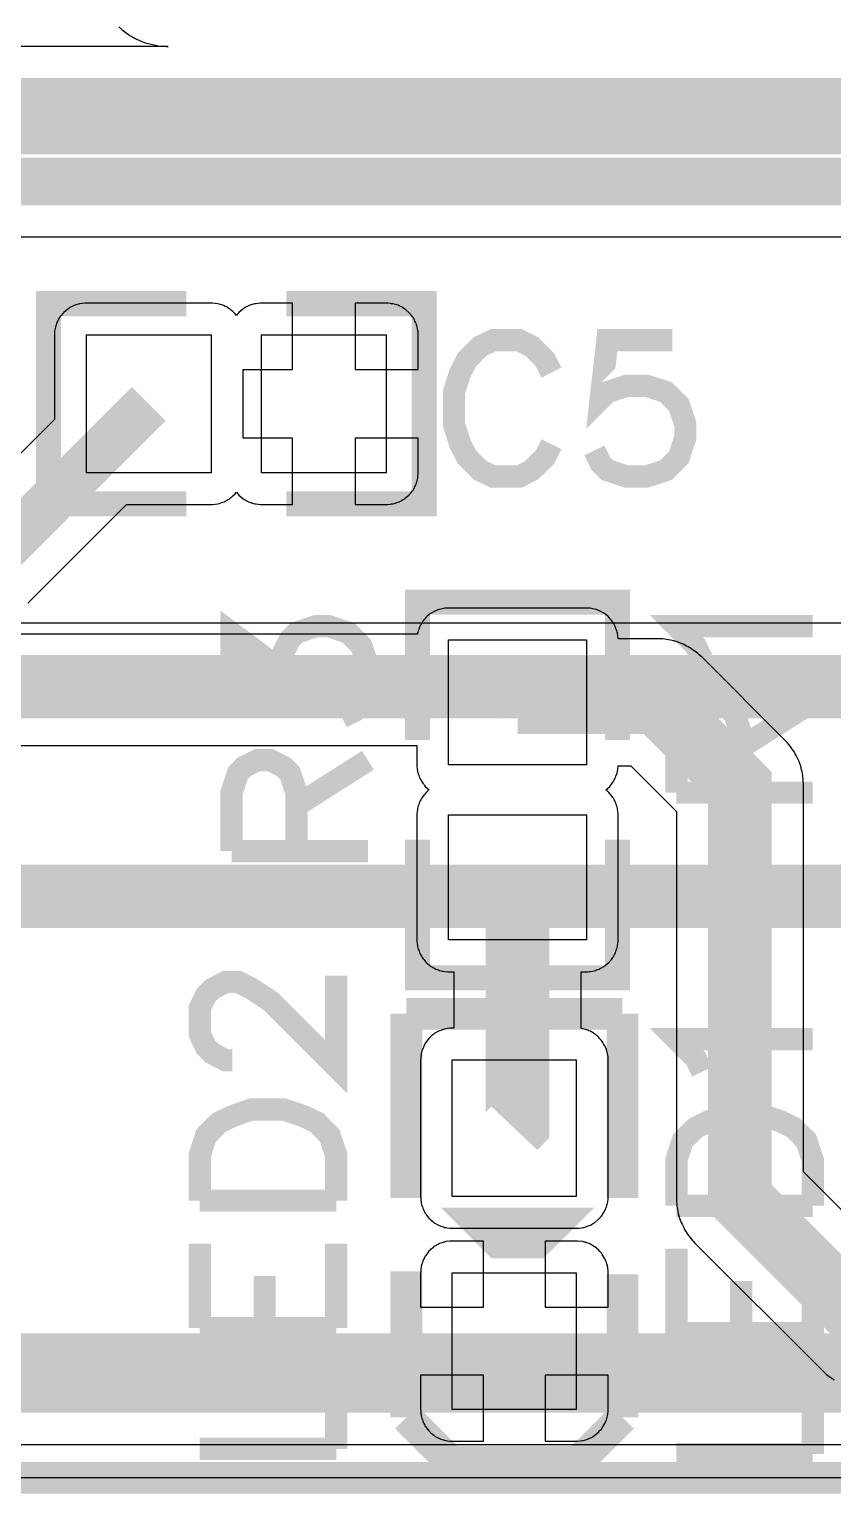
# Model space of a CAD drawing. Extents: x 0 to 5, y 0 to 2.5.
# Drawn here: x 3.0379 to 3.3012, y 0.5698 to 1.0499 of the extents above; entities that cross this region are included whole.
import ezdxf

# ---------------------------------------------------------------- set-up
doc = ezdxf.new("R2010")
doc.units = 0
doc.layers.get('0').update_dxf_attribs({"linetype": 'CONTINUOUS'})

msp = doc.modelspace()

# ---------------------------------------------------------------- linework, layer by layer
at = {"color": 6, "const_width": 0.010417}
msp.add_lwpolyline([(0.625, 1.875), (4.42708, 1.875), (4.42708, 0.574978), (0.625, 0.574978), (0.625, 1.875)], close=True, dxfattribs=at)
at = {"color": 5}
msp.add_lwpolyline([(0.625, 0.574978), (0.625, 1.875), (4.42708, 1.875), (4.42708, 0.574978), (0.625, 0.574978)], close=True, dxfattribs=at)
at = {"color": 1}
for points in [[(0.625, 0.574978), (0.625, 1.875), (4.42708, 1.875), (4.42708, 0.574978), (0.625, 0.574978)], [(3.14469, 0.938368), (3.16536, 0.938368), (3.16536, 0.950088), (3.16531, 0.950521), (3.16525, 0.9509), (3.16515, 0.951768), (3.16493, 0.952636), (3.16476, 0.953017), (3.16465, 0.95345), (3.1645, 0.953831), (3.16428, 0.95421), (3.16411, 0.95459), (3.16368, 0.95535), (3.16342, 0.955675), (3.16314, 0.956054), (3.16233, 0.957032), (3.16135, 0.957844), (3.16097, 0.958117), (3.16064, 0.958333), (3.16026, 0.958604), (3.15989, 0.958822), (3.1595, 0.958985), (3.15913, 0.959201), (3.15875, 0.959364), (3.15831, 0.959472), (3.15793, 0.959636), (3.15707, 0.959853), (3.15662, 0.959907), (3.15625, 0.959961), (3.15539, 0.960069), (3.14469, 0.960069), (3.14469, 0.938368)], [(3.05658, 0.949707), (3.0975, 0.949707), (3.0975, 0.90446), (3.05658, 0.90446), (3.05658, 0.949707)], [(3.11393, 0.949707), (3.15489, 0.949707), (3.15489, 0.90446), (3.11393, 0.90446), (3.11393, 0.949707)], [(3.14469, 0.894097), (3.15539, 0.894097), (3.15625, 0.894206), (3.15662, 0.89426), (3.15707, 0.894314), (3.15793, 0.894532), (3.15831, 0.894694), (3.15875, 0.894803), (3.15913, 0.894965), (3.1595, 0.895182), (3.15989, 0.895344), (3.16026, 0.895562), (3.16064, 0.895833), (3.16097, 0.89605), (3.16135, 0.896322), (3.16233, 0.897136), (3.16314, 0.898113), (3.16342, 0.898492), (3.16368, 0.898817), (3.16411, 0.899576), (3.16428, 0.899957), (3.1645, 0.900336), (3.16465, 0.900717), (3.16476, 0.90115), (3.16493, 0.901531), (3.16515, 0.902399), (3.16521, 0.902832), (3.16525, 0.903213), (3.16536, 0.904081), (3.16536, 0.915799), (3.14469, 0.915799), (3.14469, 0.894097)], [(3.17529, 0.849664), (3.22054, 0.849664), (3.22054, 0.808757), (3.17529, 0.808757), (3.17529, 0.849664)], [(3.17529, 0.792318), (3.22054, 0.792318), (3.22054, 0.751357), (3.17529, 0.751357), (3.17529, 0.792318)], [(3.17654, 0.711968), (3.21718, 0.711968), (3.21718, 0.66721), (3.17654, 0.66721), (3.17654, 0.711968)], [(3.16613, 0.630968), (3.18674, 0.630968), (3.18674, 0.652615), (3.17611, 0.652615), (3.17572, 0.652561), (3.17443, 0.652399), (3.17399, 0.652289), (3.17361, 0.652181), (3.17318, 0.652018), (3.17279, 0.65191), (3.17236, 0.651747), (3.17199, 0.651531), (3.1716, 0.651367), (3.17085, 0.650933), (3.17051, 0.650662), (3.17014, 0.65039), (3.16949, 0.649849), (3.16889, 0.649251), (3.16835, 0.6486), (3.16808, 0.648221), (3.16786, 0.647894), (3.16758, 0.647515), (3.16743, 0.647136), (3.16721, 0.646756), (3.16689, 0.645996), (3.16672, 0.645562), (3.16656, 0.645182), (3.16635, 0.644314), (3.16629, 0.643881), (3.16624, 0.6435), (3.16618, 0.643067), (3.16618, 0.642632), (3.16613, 0.642199), (3.16613, 0.630968)], [(3.20703, 0.630968), (3.2276, 0.630968), (3.2276, 0.643067), (3.22754, 0.6435), (3.22749, 0.643881), (3.22715, 0.645182), (3.22706, 0.645562), (3.22689, 0.645996), (3.22657, 0.646756), (3.22592, 0.647894), (3.22564, 0.648221), (3.22542, 0.6486), (3.22515, 0.648926), (3.22483, 0.649251), (3.22456, 0.649576), (3.22325, 0.650662), (3.22287, 0.650933), (3.2225, 0.65115), (3.22217, 0.651367), (3.22179, 0.651531), (3.22136, 0.651747), (3.22097, 0.65191), (3.2206, 0.652018), (3.22017, 0.652181), (3.21972, 0.652289), (3.21935, 0.652399), (3.21761, 0.652615), (3.20703, 0.652615), (3.20703, 0.630968)], [(3.17654, 0.642199), (3.21718, 0.642199), (3.21718, 0.597385), (3.17654, 0.597385), (3.17654, 0.642199)], [(3.17654, 0.586968), (3.18674, 0.586968), (3.18674, 0.608615), (3.16613, 0.608615), (3.16613, 0.597385), (3.16618, 0.596951), (3.16618, 0.596517), (3.16624, 0.596083), (3.16629, 0.595703), (3.16635, 0.595269), (3.16656, 0.594401), (3.16672, 0.594021), (3.16689, 0.593588), (3.16721, 0.592828), (3.16743, 0.592449), (3.16758, 0.592068), (3.16786, 0.591689), (3.16808, 0.591362), (3.16835, 0.590983), (3.16889, 0.590332), (3.16949, 0.589735), (3.17014, 0.589193), (3.17051, 0.588921), (3.17085, 0.58865), (3.1716, 0.588217), (3.17199, 0.588053), (3.17236, 0.587836), (3.17279, 0.587674), (3.17318, 0.587565), (3.17361, 0.587403), (3.17399, 0.587294), (3.17443, 0.587185), (3.17572, 0.587022), (3.17611, 0.586968), (3.17654, 0.586968)], [(3.20703, 0.586968), (3.21761, 0.586968), (3.21935, 0.587185), (3.21972, 0.587294), (3.22017, 0.587403), (3.2206, 0.587565), (3.22097, 0.587674), (3.22136, 0.587836), (3.22179, 0.588053), (3.22217, 0.588217), (3.2225, 0.588433), (3.22287, 0.58865), (3.22325, 0.588921), (3.22456, 0.590007), (3.22483, 0.590332), (3.22515, 0.590657), (3.22542, 0.590983), (3.22564, 0.591362), (3.22592, 0.591689), (3.22657, 0.592828), (3.22689, 0.593588), (3.22706, 0.594021), (3.22715, 0.594401), (3.22749, 0.595703), (3.22754, 0.596083), (3.2276, 0.596517), (3.2276, 0.608615), (3.20703, 0.608615), (3.20703, 0.586968)]]:
    msp.add_lwpolyline(points, close=True, dxfattribs=at)
at = {"color": 5}
for points in [[(3.06722, 1.05067), (3.06819, 1.0498), (3.06874, 1.04937), (3.06922, 1.04899), (3.07086, 1.04785), (3.07146, 1.04753), (3.072, 1.0472), (3.0726, 1.04688), (3.07497, 1.04579), (3.07557, 1.04557), (3.07622, 1.04536), (3.07682, 1.04519), (3.07878, 1.04471), (3.08008, 1.04449), (3.08268, 1.04427), (3.08333, 1.04427), (3.00917, 1.04427)], [(2.97792, 0.981771), (3.40913, 0.981771)], [(3.50125, 0.855197), (2.83106, 0.855197)], [(2.55279, 0.736979), (2.697, 0.592828), (2.69743, 0.592339), (2.6984, 0.591471), (2.69894, 0.591037), (2.69943, 0.590657), (2.70107, 0.589518), (2.70167, 0.589193), (2.70221, 0.588867), (2.70281, 0.588542), (2.70518, 0.587457), (2.70578, 0.58724), (2.70643, 0.587022), (2.70703, 0.58686), (2.70899, 0.586372), (2.71029, 0.586154), (2.71289, 0.585938), (2.71354, 0.585938), (2.71354, 0.585938), (4.16211, 0.585938)]]:
    msp.add_lwpolyline(points, dxfattribs=at)
for points, const_width in [([(3.59793, 0.828125), (3.59793, 0.876031), (3.44792, 1.02604), (2.99479, 1.02604)], 0.015625), ([(3.55583, 0.82959), (3.55583, 0.86084), (3.41667, 1), (2.96354, 1)], 0.015625), ([(2.64583, 0.730197), (2.72814, 0.730197), (2.83231, 0.834364), (3.5, 0.834364), (3.53851, 0.795844), (3.61979, 0.795844), (3.65522, 0.831272), (4.24794, 0.831272), (4.26042, 0.84375)], 0.020833), ([(2.54167, 0.760417), (2.5625, 0.760417), (2.71354, 0.609375), (4.16146, 0.609375), (4.23958, 0.6875), (4.3125, 0.6875), (4.36458, 0.635417)], 0.026042), ([(2.81353, 0.765625), (3.41249, 0.765625), (3.44586, 0.732314), (4.25624, 0.732314), (4.26042, 0.739583)], 0.020833)]:
    msp.add_lwpolyline(points, dxfattribs=dict(at, const_width=const_width))
at = {"color": 2}
for points, const_width in [([(0.9375, 1.01405), (3.86458, 1.01405)], 0.010417), ([(3.08936, 0.959907), (3.04417, 0.959907), (3.04417, 0.89426), (3.08936, 0.89426)], 0.008202), ([(3.12207, 0.959907), (3.16732, 0.959907), (3.16732, 0.89426), (3.12207, 0.89426)], 0.008202), ([(3.20904, 0.937283), (3.20688, 0.941569), (3.20258, 0.945856), (3.19846, 0.947917), (3.18989, 0.947917), (3.1856, 0.945856), (3.18138, 0.941569), (3.17914, 0.937283), (3.17708, 0.930935), (3.17708, 0.920301), (3.17914, 0.913846), (3.18138, 0.90956), (3.1856, 0.905328), (3.18989, 0.903213), (3.19846, 0.903213), (3.20258, 0.905328), (3.20688, 0.90956), (3.20904, 0.913846)], 0.007292), ([(3.24864, 0.947917), (3.22738, 0.947917), (3.22521, 0.928765), (3.22738, 0.930935), (3.23372, 0.932997), (3.24013, 0.932997), (3.24658, 0.930935), (3.25082, 0.92665), (3.25293, 0.920301), (3.25293, 0.916015), (3.25082, 0.90956), (3.24658, 0.905328), (3.24013, 0.903213), (3.23372, 0.903213), (3.22738, 0.905328), (3.22521, 0.907497), (3.22314, 0.911783)], 0.007292), ([(3.23074, 0.816894), (3.23074, 0.862088), (3.1651, 0.862088), (3.1651, 0.816894)], 0.008202), ([(3.10417, 0.82856), (3.10417, 0.851997), (3.12115, 0.839247), (3.12115, 0.845649), (3.12332, 0.849881), (3.12543, 0.851997), (3.13178, 0.854167), (3.13607, 0.854167), (3.14253, 0.851997), (3.14675, 0.847711), (3.14887, 0.841362), (3.14887, 0.835015), (3.14675, 0.82856), (3.14458, 0.826443), (3.14031, 0.824274)], 0.007292), ([(3.25846, 0.843425), (3.25635, 0.847711), (3.25, 0.854167), (3.29471, 0.854167)], 0.007292), ([(3.25, 0.799588), (3.25, 0.818739), (3.25206, 0.825088), (3.25418, 0.827311), (3.25846, 0.829372), (3.26269, 0.829372), (3.26699, 0.827311), (3.26915, 0.825088), (3.27126, 0.818739), (3.27126, 0.799588)], 0.007292), ([(3.27126, 0.814453), (3.29471, 0.829372)], 0.007292), ([(3.10417, 0.780436), (3.10417, 0.799588), (3.10622, 0.805935), (3.10835, 0.808106), (3.11262, 0.810221), (3.11686, 0.810221), (3.12115, 0.808106), (3.12332, 0.805935), (3.12543, 0.799588), (3.12543, 0.780436)], 0.007292), ([(3.12543, 0.795301), (3.14887, 0.810221)], 0.007292), ([(3.25, 0.799588), (3.29471, 0.799588)], 0.007292), ([(3.23074, 0.784179), (3.23074, 0.738932), (3.1651, 0.738932), (3.1651, 0.784179)], 0.008202), ([(3.10417, 0.780436), (3.14887, 0.780436)], 0.007292), ([(3.10439, 0.71186), (3.10221, 0.71186), (3.09793, 0.714085), (3.09581, 0.716146), (3.09375, 0.720432), (3.09375, 0.72895), (3.09581, 0.733236), (3.09793, 0.735297), (3.10221, 0.737522), (3.10644, 0.737522), (3.11074, 0.735297), (3.11719, 0.731065), (3.13846, 0.709799), (3.13846, 0.739583)], 0.007292), ([(3.16146, 0.727106), (3.16146, 0.666667)], 0.010417), ([(3.23232, 0.727106), (3.16146, 0.727106)], 0.010417), ([(3.23232, 0.727106), (3.23232, 0.666667)], 0.010417), ([(3.25846, 0.708117), (3.25635, 0.712403), (3.25, 0.71875), (3.29471, 0.71875)], 0.007292), ([(3.09375, 0.665853), (3.09375, 0.680826), (3.09581, 0.687175), (3.1001, 0.691461), (3.10439, 0.693522), (3.11074, 0.695747), (3.12136, 0.695747), (3.12782, 0.693522), (3.13211, 0.691461), (3.13633, 0.687175), (3.13846, 0.680826), (3.13846, 0.665853)], 0.007292), ([(3.25, 0.664171), (3.25, 0.679144), (3.25206, 0.685547), (3.25635, 0.689779), (3.26064, 0.691894), (3.26699, 0.694065), (3.27761, 0.694065), (3.28407, 0.691894), (3.28836, 0.689779), (3.29258, 0.685547), (3.29471, 0.679144), (3.29471, 0.664171)], 0.007292), ([(3.09375, 0.665853), (3.13846, 0.665853)], 0.007292), ([(3.25, 0.664171), (3.29471, 0.664171)], 0.007292), ([(3.21251, 0.660428), (3.18024, 0.660428), (3.19065, 0.650011), (3.20518, 0.650011), (3.2156, 0.660428), (3.20628, 0.660428)], 0.006156), ([(3.1875, 0.655219), (3.20833, 0.655219)], 0.006156), ([(3.09375, 0.624078), (3.09375, 0.651747)], 0.007292), ([(3.13846, 0.624078), (3.13846, 0.651747)], 0.007292), ([(3.25, 0.622396), (3.25, 0.650119)], 0.007292), ([(3.29471, 0.622396), (3.29471, 0.650119)], 0.007292), ([(3.11501, 0.624078), (3.11501, 0.641168)], 0.007292), ([(3.16146, 0.642686), (3.16146, 0.594781)], 0.010417), ([(3.23232, 0.641656), (3.23232, 0.594781)], 0.010417), ([(3.27126, 0.622396), (3.27126, 0.639486)], 0.007292), ([(3.09375, 0.624078), (3.13846, 0.624078)], 0.007292), ([(3.25, 0.622396), (3.29471, 0.622396)], 0.007292), ([(3.13846, 0.584472), (3.13846, 0.610026)], 0.007292), ([(3.29471, 0.58279), (3.29471, 0.608344)], 0.007292), ([(3.23232, 0.594781), (3.21772, 0.580186), (3.17606, 0.580186), (3.16146, 0.594781)], 0.010417), ([(3.09375, 0.584472), (3.13846, 0.584472)], 0.007292), ([(3.25, 0.58279), (3.29471, 0.58279)], 0.007292)]:
    msp.add_lwpolyline(points, dxfattribs=dict(at, const_width=const_width))
at = {"color": 1}
for points in [[(3.03737, 0.861708), (3.06976, 0.894097), (3.09793, 0.894097), (3.09967, 0.894314), (3.1001, 0.894422), (3.10047, 0.894532), (3.10092, 0.894694), (3.10129, 0.894803), (3.10172, 0.894965), (3.10211, 0.895182), (3.10249, 0.895344), (3.10286, 0.895562), (3.10325, 0.895833), (3.10357, 0.89605), (3.10389, 0.896322), (3.10428, 0.896593), (3.1046, 0.896864), (3.10519, 0.897461), (3.10574, 0.898113), (3.10596, 0.897786), (3.10628, 0.897461), (3.10656, 0.897136), (3.10786, 0.89605), (3.10824, 0.895833), (3.10861, 0.895562), (3.109, 0.895344), (3.10938, 0.895182), (3.10975, 0.894965), (3.11014, 0.894803), (3.11057, 0.894694), (3.11094, 0.894532), (3.11182, 0.894314), (3.11219, 0.89426), (3.1135, 0.894097), (3.12418, 0.894097), (3.12418, 0.915799), (3.10796, 0.915799), (3.10796, 0.938368), (3.12418, 0.938368), (3.12418, 0.960069), (3.1135, 0.960069), (3.11219, 0.959907), (3.11182, 0.959853), (3.11094, 0.959636), (3.11057, 0.959472), (3.11014, 0.959364), (3.10975, 0.959201), (3.10938, 0.958985), (3.109, 0.958822), (3.10861, 0.958604), (3.10824, 0.958333), (3.10786, 0.958117), (3.10656, 0.957032), (3.10628, 0.956706), (3.10596, 0.956381), (3.10574, 0.956054), (3.10519, 0.956706), (3.1046, 0.957303), (3.10428, 0.957574), (3.10389, 0.957844), (3.10357, 0.958117), (3.10325, 0.958333), (3.10286, 0.958604), (3.10249, 0.958822), (3.10211, 0.958985), (3.10172, 0.959201), (3.10129, 0.959364), (3.10092, 0.959472), (3.10047, 0.959636), (3.1001, 0.959744), (3.09967, 0.959853), (3.09793, 0.960069), (3.0561, 0.960069), (3.05436, 0.959853), (3.05399, 0.959744), (3.05354, 0.959636), (3.05311, 0.959472), (3.05274, 0.959364), (3.05236, 0.959201), (3.05192, 0.958985), (3.05154, 0.958822), (3.05117, 0.958604), (3.05083, 0.958333), (3.05046, 0.958117), (3.04915, 0.957032), (3.04883, 0.956706), (3.04829, 0.956054), (3.04801, 0.955675), (3.04779, 0.95535), (3.04715, 0.95421), (3.04682, 0.95345), (3.04665, 0.953017), (3.04656, 0.952636), (3.04622, 0.951335), (3.04617, 0.9509), (3.04611, 0.950521), (3.04611, 0.921983), (3.01736, 0.893229)], [(3.31586, 0.65115), (3.29167, 0.675293), (3.29167, 0.802735), (3.29161, 0.803331), (3.29156, 0.803982), (3.2915, 0.804579), (3.29144, 0.805231), (3.29135, 0.805826), (3.29118, 0.806478), (3.29107, 0.807075), (3.29075, 0.808268), (3.2901, 0.810058), (3.28982, 0.810656), (3.28928, 0.81174), (3.28896, 0.812338), (3.28868, 0.812879), (3.28831, 0.813368), (3.28797, 0.813911), (3.2876, 0.814453), (3.28683, 0.815429), (3.2864, 0.815918), (3.28603, 0.816351), (3.2856, 0.81684), (3.2584, 0.843967), (3.25797, 0.844401), (3.25749, 0.844835), (3.257, 0.845215), (3.25651, 0.845649), (3.25603, 0.846029), (3.25553, 0.846354), (3.25499, 0.846733), (3.2539, 0.847385), (3.25336, 0.847657), (3.25282, 0.847982), (3.25222, 0.848253), (3.25168, 0.848469), (3.24989, 0.849121), (3.24869, 0.849447), (3.24804, 0.84961), (3.24744, 0.849718), (3.24681, 0.849826), (3.24621, 0.849935), (3.24556, 0.849989), (3.24496, 0.850043), (3.2309, 0.850043), (3.2309, 0.850151), (3.23068, 0.851887), (3.23058, 0.852268), (3.23047, 0.852701), (3.23031, 0.853136), (3.23019, 0.853515), (3.23004, 0.853896), (3.22982, 0.854329), (3.22965, 0.85471), (3.22944, 0.855089), (3.22917, 0.855414), (3.22894, 0.855794), (3.22786, 0.857096), (3.22754, 0.857422), (3.22689, 0.857964), (3.22651, 0.858236), (3.22618, 0.858453), (3.22504, 0.859104), (3.22428, 0.859429), (3.22385, 0.859592), (3.22347, 0.8597), (3.22217, 0.860026), (3.22174, 0.860081), (3.22136, 0.860135), (3.17449, 0.860135), (3.17404, 0.860081), (3.17367, 0.860026), (3.17236, 0.8597), (3.17199, 0.859592), (3.17156, 0.859429), (3.17079, 0.859104), (3.16965, 0.858453), (3.16932, 0.858236), (3.16894, 0.857964), (3.16829, 0.857422), (3.16797, 0.857096), (3.16689, 0.855794), (3.16667, 0.855414), (3.16639, 0.855089), (3.16618, 0.85471), (3.16601, 0.854329), (3.16581, 0.853896), (3.16564, 0.853515), (3.16553, 0.853136), (3.16536, 0.852701), (3.16525, 0.852268), (3.16515, 0.851887), (3.1651, 0.851563), (2.92421, 0.851563)], [(2.91607, 0.815104), (3.16493, 0.815104), (3.16493, 0.808322), (3.16515, 0.806586), (3.16525, 0.806153), (3.16536, 0.805772), (3.16553, 0.805339), (3.16564, 0.804958), (3.16581, 0.804525), (3.16601, 0.804144), (3.16618, 0.803765), (3.16639, 0.803386), (3.16667, 0.803006), (3.16689, 0.802681), (3.16715, 0.802354), (3.16743, 0.801975), (3.16769, 0.80165), (3.16829, 0.801053), (3.16894, 0.80051), (3.16863, 0.800293), (3.16829, 0.799968), (3.16797, 0.799696), (3.16689, 0.798394), (3.16667, 0.798014), (3.16639, 0.797635), (3.16618, 0.797254), (3.16601, 0.796875), (3.16581, 0.796496), (3.16564, 0.796115), (3.16553, 0.795682), (3.16536, 0.795301), (3.16515, 0.794433), (3.1651, 0.794054), (3.16493, 0.792751), (3.16493, 0.750868), (3.16504, 0.75), (3.1651, 0.749621), (3.16515, 0.749186), (3.16536, 0.748318), (3.16553, 0.747939), (3.16564, 0.747504), (3.16581, 0.747125), (3.16601, 0.746744), (3.16618, 0.746365), (3.16639, 0.745985), (3.16667, 0.745606), (3.16689, 0.745281), (3.16715, 0.7449), (3.16797, 0.743924), (3.16894, 0.74311), (3.16932, 0.742839), (3.16965, 0.742567), (3.17042, 0.742133), (3.17079, 0.741971), (3.17117, 0.741754), (3.17156, 0.74159), (3.17199, 0.741482), (3.17236, 0.741319), (3.17324, 0.741103), (3.17367, 0.741049), (3.17404, 0.740994), (3.17492, 0.740886), (3.17708, 0.740886), (3.17708, 0.722385), (3.17572, 0.722385), (3.17486, 0.722276), (3.17399, 0.72206), (3.17361, 0.721951), (3.17318, 0.721843), (3.17279, 0.721679), (3.17236, 0.721517), (3.17199, 0.721354), (3.17085, 0.720703), (3.17051, 0.720432), (3.17014, 0.720215), (3.16982, 0.719943), (3.16889, 0.719021), (3.16808, 0.718044), (3.16786, 0.717665), (3.16758, 0.717285), (3.16743, 0.71696), (3.16721, 0.716581), (3.16704, 0.716146), (3.16672, 0.715386), (3.16656, 0.714953), (3.16644, 0.714518), (3.16635, 0.714139), (3.16618, 0.712836), (3.16618, 0.712403), (3.16613, 0.711968), (3.16613, 0.66721), (3.16618, 0.666775), (3.16618, 0.666342), (3.16635, 0.665039), (3.16644, 0.664606), (3.16656, 0.664225), (3.16672, 0.663792), (3.16689, 0.663411), (3.16704, 0.662978), (3.16721, 0.662597), (3.16743, 0.662218), (3.16758, 0.661838), (3.16786, 0.661512), (3.16808, 0.661133), (3.16889, 0.660157), (3.16922, 0.659831), (3.16949, 0.659506), (3.17014, 0.658963), (3.17051, 0.658692), (3.17085, 0.658475), (3.17199, 0.657824), (3.17236, 0.657661), (3.17279, 0.657497), (3.17318, 0.657335), (3.17361, 0.657226), (3.17399, 0.657064), (3.17443, 0.65701), (3.17486, 0.656901), (3.17572, 0.656793), (3.21804, 0.656793), (3.21892, 0.656901), (3.21935, 0.65701), (3.21972, 0.657064), (3.22017, 0.657226), (3.2206, 0.657335), (3.22136, 0.657661), (3.22179, 0.657824), (3.22217, 0.65804), (3.2225, 0.658257), (3.22325, 0.658692), (3.22424, 0.659506), (3.22456, 0.659831), (3.22483, 0.660157), (3.22515, 0.660482), (3.22542, 0.660807), (3.22564, 0.661133), (3.22592, 0.661512), (3.22613, 0.661838), (3.22657, 0.662597), (3.22672, 0.662978), (3.22689, 0.663411), (3.22706, 0.663792), (3.22715, 0.664225), (3.22726, 0.664606), (3.22749, 0.665474), (3.2276, 0.666342), (3.2276, 0.712836), (3.22749, 0.713704), (3.22738, 0.714139), (3.22726, 0.714518), (3.22706, 0.715386), (3.22672, 0.716146), (3.22657, 0.716581), (3.22635, 0.71696), (3.22613, 0.717285), (3.22592, 0.717665), (3.22564, 0.718044), (3.22542, 0.718371), (3.22515, 0.718696), (3.22483, 0.719021), (3.22456, 0.719347), (3.22424, 0.719618), (3.2239, 0.719943), (3.22358, 0.720215), (3.22325, 0.720432), (3.22287, 0.720703), (3.2225, 0.720921), (3.22217, 0.721138), (3.22179, 0.721354), (3.22136, 0.721517), (3.2206, 0.721843), (3.21972, 0.72206), (3.21935, 0.722168), (3.21892, 0.722276), (3.21875, 0.722276), (3.21875, 0.740886), (3.22092, 0.740886), (3.22136, 0.74094), (3.22174, 0.740994), (3.2226, 0.741103), (3.22347, 0.741319), (3.22385, 0.741482), (3.22428, 0.74159), (3.22467, 0.741754), (3.22504, 0.741971), (3.22542, 0.742133), (3.22618, 0.742567), (3.22651, 0.742839), (3.22689, 0.74311), (3.22786, 0.743924), (3.22868, 0.7449), (3.22894, 0.745281), (3.22917, 0.745606), (3.22944, 0.745985), (3.22965, 0.746365), (3.22982, 0.746744), (3.23004, 0.747125), (3.23019, 0.747504), (3.23031, 0.747939), (3.23047, 0.748318), (3.23068, 0.749186), (3.23074, 0.749621), (3.23079, 0.75), (3.2309, 0.750868), (3.2309, 0.792751), (3.23074, 0.794054), (3.23068, 0.794433), (3.23047, 0.795301), (3.23031, 0.795682), (3.23019, 0.796115), (3.23004, 0.796496), (3.22982, 0.796875), (3.22965, 0.797254), (3.22944, 0.797635), (3.22917, 0.798014), (3.22894, 0.798394), (3.22786, 0.799696), (3.22754, 0.799968), (3.22721, 0.800293), (3.22689, 0.80051), (3.22754, 0.801053), (3.22814, 0.80165), (3.2284, 0.801975), (3.22868, 0.802354), (3.22894, 0.802681), (3.22917, 0.803006), (3.22944, 0.803386), (3.22965, 0.803765), (3.22982, 0.804144), (3.23004, 0.804525), (3.23019, 0.804958), (3.23031, 0.805339), (3.23047, 0.805772), (3.23058, 0.806153), (3.23068, 0.806586), (3.2309, 0.808322), (3.2309, 0.808376), (3.23508, 0.808376), (3.25, 0.793457), (3.25, 0.666015), (3.25006, 0.665419), (3.25011, 0.664768), (3.25017, 0.664171), (3.25022, 0.663519), (3.25032, 0.662924), (3.25049, 0.662272), (3.2506, 0.661675), (3.25092, 0.660482), (3.25157, 0.658692), (3.25185, 0.658094), (3.25239, 0.65701), (3.25271, 0.656413), (3.25299, 0.655871), (3.25336, 0.655382), (3.25369, 0.654839), (3.25407, 0.654297), (3.25483, 0.653321), (3.25526, 0.652832), (3.25564, 0.652399), (3.25608, 0.65191), (3.29775, 0.610243), (3.29824, 0.60981), (3.29867, 0.609429), (3.29915, 0.608996), (3.30012, 0.608236), (3.30067, 0.607856), (3.30122, 0.607531), (3.30171, 0.60715)]]:
    msp.add_lwpolyline(points, dxfattribs=at)
for points, const_width in [([(2.85906, 0.93929), (2.85906, 0.89095), (2.91667, 0.833333), (3.19385, 0.833333), (3.19792, 0.829264)], 0.015625), ([(2.93907, 0.93929), (2.93907, 0.89426), (2.95833, 0.875), (3.0249, 0.875), (3.07699, 0.927083)], 0.015625), ([(3.19792, 0.829264), (3.24365, 0.829264), (3.27083, 0.802083), (3.27083, 0.666667), (3.3125, 0.625), (3.34272, 0.625), (3.34478, 0.622939)], 0.020833), ([(3.19792, 0.771756), (3.19792, 0.690647), (3.19689, 0.689561)], 0.020833)]:
    msp.add_lwpolyline(points, dxfattribs=dict(at, const_width=const_width))

doc.saveas('drawing.dxf')
